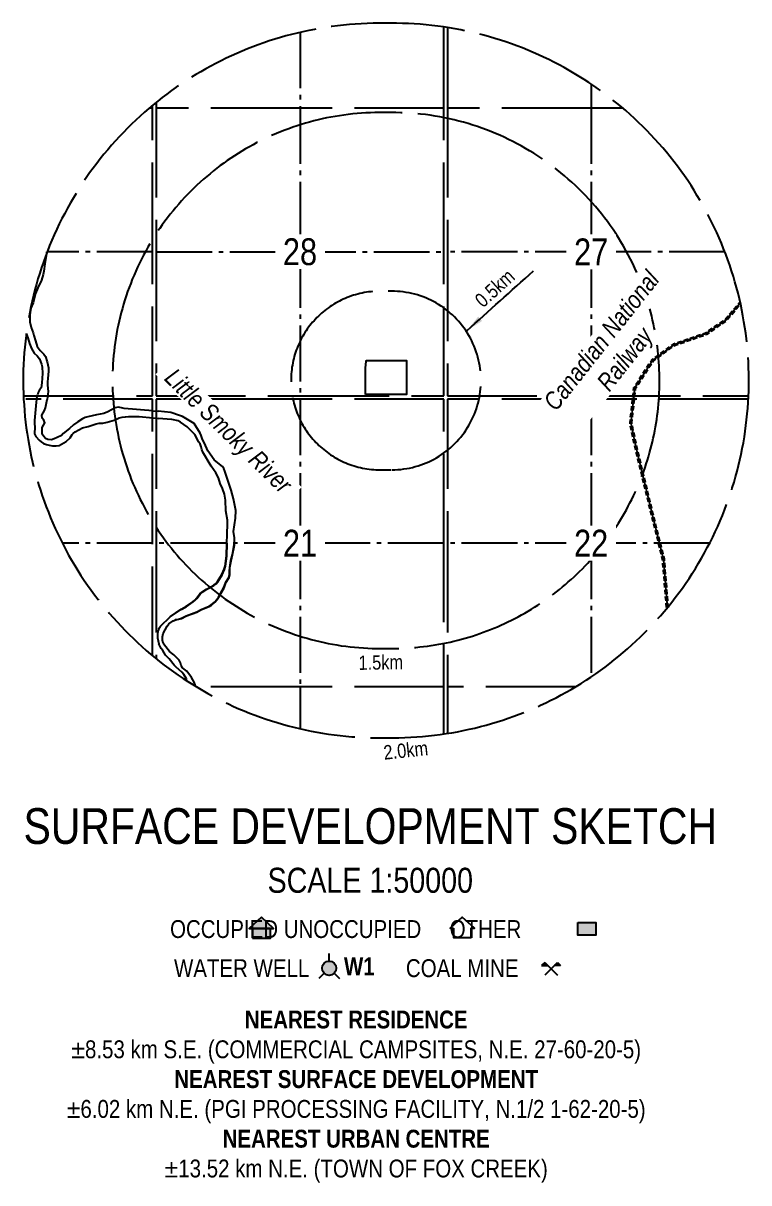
# Model space of a CAD drawing. Extents: x 498999 to 517977, y 6011694 to 6019262.
# Drawn here: x 509877 to 510283, y 6013834 to 6014483 of the extents above; entities that cross this region are included whole.
import ezdxf

# ---------------------------------------------------------------- set-up
doc = ezdxf.new("R2010")
doc.units = 0
doc.header["$LTSCALE"] = 5
for name, pattern in [('DASHED3', [0.75, 0.5, -0.25]), ('foc-BUFFER', [16.75, 15, -1.75]), ('foc-QUARTERLINE', [33, 25, -3, 2, -3]), ('foc-UNSURVEYED', [12.5, 10, -2.5])]:
    doc.linetypes.add(name, pattern=pattern)
for name, color, linetype in [('AS-RAILWAY', 13, 'TRACKS'), ('AS-RESIDENCE', 14, 'Continuous'), ('AS-SYMBOL', 7, 'Continuous'), ('AUX-BUFFER', 7, 'foc-BUFFER'), ('CG-NOTES', 7, 'Continuous'), ('DETAIL-T', 7, 'Continuous'), ('F-WS-S', 8, 'Continuous'), ('L-QSEC', 8, 'foc-QUARTERLINE'), ('L-USEC', 7, 'foc-UNSURVEYED'), ('P-PROPOSED', 10, 'Continuous'), ('S-7', 6, 'Continuous'), ('T-WATER', 160, 'Continuous'), ('T-WATER-T', 170, 'Continuous')]:
    doc.layers.add(name, color=color, linetype=linetype)
doc.styles.add('120', font='ARIALN.TTF', dxfattribs={"height": 13})
doc.styles.add('60L', font='ARIALN.TTF', dxfattribs={"height": 7.35})
doc.styles.add('80CG', font='ARIALN.TTF', dxfattribs={"height": 10})
doc.styles.add('BOLD', font='ARIALNB.TTF')
doc.styles.add('TXT', font='ARIALN.TTF', dxfattribs={"height": 0.2})
doc.linetypes.add('TRACKS', pattern='A,3.81,[130,ltypeshp1.shx,S=6.35,R=0,X=0,Y=0],3.81', length=7.62)
doc.dimstyles.new('Compass 5 000', dxfattribs={"dimscale": 5, "dimtxt": 9, "dimasz": 2, "dimexe": 0.2, "dimexo": 0.0625, "dimgap": 0.5, "dimtad": 0, "dimtih": 1, "dimtoh": 1, "dimzin": 0, "dimdsep": 46, "dimtxsty": '80CG', "dimcen": 0.1, "dimse1": 1, "dimse2": 1, "dimclrd": 256, "dimclrt": 256, "dimaunit": 1, "dimadec": 4, "dimazin": 0, "dimtfac": 0.06, "dimtofl": 0, "dimtmove": 0, "dimatfit": 1, "dimfxl": 0.2, "dimtolj": 1, "dimtzin": 0, "dimlwd": -1, "dimarcsym": 0})

# ---------------------------------------------------------------- blocks, each defined once
blk = doc.blocks.new('res_abd')
at = {"color": 14}
blk.add_lwpolyline([(-1.13, -0.57), (-1.13, -1.62), (0.87, -1.62), (0.87, -0.57), (1.22, -0.57), (-0.13, 0.69), (-1.49, -0.57)], close=True, dxfattribs=at)
blk = doc.blocks.new('res_other')
blk.add_hatch(color=14).paths.add_polyline_path([(-1.09, 0.73), (0.91, 0.73), (0.91, -0.69), (-1.09, -0.69)])
at = {"color": 14}
blk.add_lwpolyline([(-1.09, 0.73), (0.91, 0.73), (0.91, -0.69), (-1.09, -0.69)], close=True, dxfattribs=at)
blk = doc.blocks.new('res_occ')
for points in [[(0.1, 0.89), (-1.26, -0.37), (1.46, -0.37)], [(-0.9, -1.43), (1.1, -1.43), (1.1, -0.37), (-0.9, -0.37)]]:
    blk.add_hatch(color=14).paths.add_polyline_path(points)
at = {"color": 14}
for points in [[(0.1, 0.89), (-1.26, -0.37), (1.46, -0.37)], [(-0.9, -1.43), (1.1, -1.43), (1.1, -0.37), (-0.9, -0.37)]]:
    blk.add_lwpolyline(points, close=True, dxfattribs=at)
blk = doc.blocks.new('WAT')
h = blk.add_hatch(color=255)
h.dxf.hatch_style = 1
edge = h.paths.add_edge_path()
edge.add_arc((0, 0), 0.9, 0, 360)
at = {"color": 170}
for p, q in [((0, 0.82), (0, 1.63)), ((-0.58, -0.58), (-1.15, -1.15)), ((0.58, -0.58), (1.15, -1.15))]:
    blk.add_line(p, q, dxfattribs=at)
blk.add_circle((0, 0), 0.8, dxfattribs=at)
blk = doc.blocks.new('Mine')
at = {"layer": 'AS-SYMBOL'}
h = blk.add_hatch(color=161, dxfattribs=at)
h.dxf.hatch_style = 1
h.paths.add_polyline_path([(-0.71, 0.71), (-1.06, 0.35), (-0.35, 0.35)])
h = blk.add_hatch(color=161, dxfattribs=at)
h.dxf.hatch_style = 1
h.paths.add_polyline_path([(0.71, 0.71), (0.35, 0.35), (1.06, 0.35)])
at = {"layer": 'AS-SYMBOL', "color": 161}
for p, q in [((-0.71, 0.71), (-1.06, 0.35)), ((-1.06, 0.35), (-0.35, 0.35)), ((-0.71, 0.71), (0, 0)), ((0, 0), (-0.71, -0.71)), ((0, 0), (0.71, 0.71)), ((0, 0), (0.71, -0.71)), ((1.06, 0.35), (0.35, 0.35)), ((0.71, 0.71), (1.06, 0.35))]:
    blk.add_line(p, q, dxfattribs=at)
blk = doc.blocks.new('*U189')
at = {"layer": 'AS-RESIDENCE', "color": 14}
blk.add_lwpolyline([(130.01, -1.32), (140.01, -1.32), (140.01, -8.46), (130.01, -8.46)], close=True, dxfattribs=at)
at = {"layer": 'AS-RESIDENCE', "xscale": 5, "yscale": 5, "zscale": 5}
for name, p in [('res_occ', (-47.66, -2.88)), ('res_abd', (65.91, -1.71)), ('res_other', (135.48, -5.03))]:
    blk.add_blockref(name, p, dxfattribs=at)
at = {"layer": 'AS-SYMBOL', "color": 161, "xscale": 5, "yscale": 5, "zscale": 5}
blk.add_blockref('Mine', (114.96, -27.2), dxfattribs=at)
at = {"layer": 'F-WS-S', "xscale": 5, "yscale": 5, "zscale": 5}
blk.add_blockref('WAT', (-9.25, -26.9), dxfattribs=at)
at = {"layer": 'CG-NOTES', "char_height": 12, "style": '80CG'}
for s, insert, width, attachment_point in [('\\pxqc;{\\H0.83333x;OCCUPIED^IUNOCCUPIED^I    OTHER}', (0, 0), 324.7071, 2), ('\\pxqc;{\\H0.83333x;WATER WELL}', (-95.95, -21.87), 75.4267, 1), ('\\pxqc;{\\H0.83333x;COAL MINE}', (33.96, -21.87), 62.5208, 1)]:
    blk.add_mtext(s, dxfattribs=dict(at, insert=insert, width=width, attachment_point=attachment_point))
at = {"layer": 'T-WATER-T', "style": 'BOLD'}
blk.add_text('W1', height=10, dxfattribs=at).set_placement((-0.98, -30.83))

msp = doc.modelspace()

# ---------------------------------------------------------------- linework, layer by layer
at = {"layer": 'AS-RAILWAY', "linetype": 'DASHED3', "const_width": 1, "flags": 128}
msp.add_lwpolyline([(510237.528, 6014155.715), (510235.309, 6014182.723), (510229.014, 6014207.919), (510219.481, 6014247.22), (510217.067, 6014258.943), (510219.245, 6014278.609), (510229.158, 6014293.885), (510241.155, 6014302.731), (510259.226, 6014309.039), (510269.985, 6014316.333), (510278.318, 6014326.068)], dxfattribs=at)
at = {"layer": 'AS-RAILWAY', "linetype": 'DASHED3', "flags": 128}
for points in [[(510237.03, 6014155.674), (510234.814, 6014182.641), (510228.529, 6014207.798, -0.0017072), (510228.529, 6014207.801), (510218.995, 6014247.102, -0.0087319), (510218.991, 6014247.119), (510216.578, 6014258.842, -0.0784945), (510216.57, 6014258.998), (510218.748, 6014278.664, -0.1168645), (510218.826, 6014278.881), (510228.739, 6014294.157, -0.0901953), (510228.862, 6014294.287), (510240.858, 6014303.133, -0.0750187), (510240.99, 6014303.203), (510258.999, 6014309.489), (510269.649, 6014316.709), (510278.181, 6014326.677)], [(510238.026, 6014155.756), (510235.807, 6014182.764, 0.0407218), (510235.793, 6014182.844), (510229.499, 6014208.038), (510219.968, 6014247.329), (510217.573, 6014258.966), (510219.729, 6014278.436), (510229.528, 6014293.537), (510241.39, 6014302.284), (510259.391, 6014308.567, 0.0650814), (510259.506, 6014308.625), (510270.265, 6014315.92, 0.066855), (510270.364, 6014316.008), (510278.452, 6014325.457)]]:
    msp.add_lwpolyline(points, format="xyb", dxfattribs=at)
at = {"layer": 'L-QSEC', "color": 253, "ltscale": 0.25}
for p, q in [((510031.847, 6014477.487), (510031.847, 6014435.145)), ((510194.793, 6014448.562), (510194.793, 6014435.145)), ((510031.847, 6014435.145), (510031.847, 6014354.678)), ((510194.793, 6014435.145), (510194.793, 6014354.678)), ((509949.368, 6014354.678), (509890.297, 6014354.678)), ((509951.38, 6014354.678), (510031.847, 6014354.678)), ((510031.847, 6014354.678), (510031.847, 6014274.211)), ((510031.847, 6014354.678), (510112.314, 6014354.678)), ((510194.793, 6014354.678), (510114.326, 6014354.678)), ((510194.793, 6014354.678), (510194.793, 6014274.211)), ((510269.714, 6014354.678), (510194.793, 6014354.678)), ((510031.847, 6014272.199), (510031.847, 6014191.732)), ((510194.793, 6014272.199), (510194.793, 6014191.732)), ((509949.368, 6014191.732), (509898.796, 6014191.732)), ((510031.847, 6014191.732), (509951.38, 6014191.732)), ((510112.314, 6014191.732), (510031.847, 6014191.732)), ((510031.847, 6014191.732), (510031.847, 6014111.265)), ((510194.793, 6014191.732), (510114.326, 6014191.732)), ((510261.157, 6014191.732), (510194.793, 6014191.732)), ((510194.793, 6014191.732), (510194.793, 6014116.902)), ((510031.847, 6014111.265), (510031.847, 6014087.934))]:
    msp.add_line(p, q, dxfattribs=at)
at = {"layer": 'L-USEC', "color": 253}
for p, q in [((510112.314, 6014435.145), (510112.314, 6014480.491)), ((510114.326, 6014480.184), (510114.326, 6014435.145)), ((509951.38, 6014438.373), (509951.38, 6014435.145)), ((509949.368, 6014435.145), (509947.476, 6014435.145)), ((509949.368, 6014435.145), (509949.368, 6014436.73)), ((509949.368, 6014354.678), (509949.368, 6014435.145)), ((509951.38, 6014435.145), (509951.38, 6014354.678)), ((510031.847, 6014435.145), (509951.38, 6014435.145)), ((510112.314, 6014435.145), (510031.847, 6014435.145)), ((510112.314, 6014354.678), (510112.314, 6014435.145)), ((510114.326, 6014435.145), (510114.326, 6014354.678)), ((510194.793, 6014435.145), (510114.326, 6014435.145)), ((510212.514, 6014435.145), (510194.793, 6014435.145)), ((509949.368, 6014274.211), (509949.368, 6014354.678)), ((509951.38, 6014354.678), (509951.38, 6014274.211)), ((510112.314, 6014274.211), (510112.314, 6014354.678)), ((510114.326, 6014354.678), (510114.326, 6014274.211)), ((509877.892, 6014274.211), (509949.368, 6014274.211)), ((509949.368, 6014272.199), (509878.32, 6014272.199)), ((509949.368, 6014191.732), (509949.368, 6014272.199)), ((509951.38, 6014274.211), (510031.847, 6014274.211)), ((509951.38, 6014272.199), (509951.38, 6014191.732)), ((510031.847, 6014272.199), (509951.38, 6014272.199)), ((510031.847, 6014274.211), (510112.314, 6014274.211)), ((510112.314, 6014272.199), (510031.847, 6014272.199)), ((510112.314, 6014191.732), (510112.314, 6014272.199)), ((510114.326, 6014274.211), (510194.793, 6014274.211)), ((510114.326, 6014272.199), (510114.326, 6014191.732)), ((510194.793, 6014272.199), (510114.326, 6014272.199)), ((510194.793, 6014274.211), (510282.89, 6014274.211)), ((510282.794, 6014272.199), (510194.793, 6014272.199)), ((509949.368, 6014128.691), (509949.368, 6014191.732)), ((509951.38, 6014191.732), (509951.38, 6014127.049)), ((510112.314, 6014084.973), (510112.314, 6014191.732)), ((510114.326, 6014191.732), (510114.326, 6014085.28)), ((510031.847, 6014111.265), (509974.007, 6014111.265)), ((510112.314, 6014111.265), (510031.847, 6014111.265)), ((510185.922, 6014111.265), (510114.326, 6014111.265))]:
    msp.add_line(p, q, dxfattribs=at)
at = {"layer": 'P-PROPOSED', "flags": 128}
msp.add_lwpolyline([(510068.518, 6014274.879), (510068.453, 6014289.87), (510068.843, 6014293.362), (510069.096, 6014293.872), (510091.426, 6014293.968), (510091.508, 6014274.979)], close=True, dxfattribs=at)
at = {"layer": 'T-WATER'}
for p, q in [((509884.439, 6014272.144), (509885.037, 6014275.162)), ((509890.741, 6014275.167), (509890.355, 6014272.15)), ((509949.497, 6014265.822), (509952.514, 6014265.582)), ((509949.5, 6014261.822), (509952.517, 6014261.527))]:
    msp.add_line(p, q, dxfattribs=at)
for points in [[(509889.892, 6014354.625), (509889.882, 6014353.53), (509888.923, 6014347.953), (509888.51, 6014343.929), (509888.17, 6014342.121), (509887.148, 6014338.817), (509885.042, 6014334.493), (509883.802, 6014331.348), (509882.459, 6014326.168), (509881.224, 6014323.156), (509880.64, 6014319.412), (509880.698, 6014315.495), (509881.43, 6014312.404), (509882.518, 6014309.388), (509882.782, 6014307.84), (509883.79, 6014304.933), (509884.656, 6014301.77), (509886.376, 6014299.422), (509888.451, 6014297.37), (509889.33, 6014296.168), (509890.349, 6014293.253), (509890.991, 6014289.898), (509891.071, 6014287.989), (509890.775, 6014283.92), (509890.495, 6014282.066), (509890.45, 6014280.07), (509890.797, 6014276.537), (509890.741, 6014275.167)], [(509878.625, 6014308.976), (509879.579, 6014306.558), (509880.396, 6014303.46), (509881.534, 6014300.604), (509882.212, 6014299.283), (509883.069, 6014298.113), (509884.633, 6014296.479), (509886.049, 6014294.887), (509887.134, 6014291.943), (509887.528, 6014290.418), (509887.781, 6014286.723), (509887.266, 6014281.337), (509886.887, 6014278.627), (509885.996, 6014277.434), (509885.211, 6014276.014), (509885.037, 6014275.162)], [(509884.439, 6014272.144), (509884.132, 6014270.532), (509883.47, 6014262.394), (509883.178, 6014260.409), (509883.154, 6014258.568), (509883.384, 6014256.729), (509883.172, 6014252.836), (509883.895, 6014251.459), (509885.889, 6014249.338), (509886.936, 6014248.33), (509888.305, 6014247.541), (509889.866, 6014247.011), (509891.508, 6014246.525), (509893.349, 6014246.237), (509895.317, 6014246.138), (509896.949, 6014246.423), (509898.337, 6014247.024), (509900.912, 6014248.673), (509903.124, 6014250.648), (509904.398, 6014252.495), (509904.875, 6014253.136), (509906.046, 6014254.016), (509910.039, 6014256.174), (509913.195, 6014256.942), (509917.739, 6014258.488), (509919.447, 6014258.846), (509921.471, 6014258.792), (509923.854, 6014259.498), (509927.786, 6014260.54), (509930.682, 6014261.753), (509932.329, 6014262.169), (509934.155, 6014262.399), (509935.922, 6014262.537), (509941.827, 6014262.53), (509949.5, 6014261.822)], [(509949.497, 6014265.822), (509933.425, 6014267.064), (509931.877, 6014267.513), (509929.991, 6014267.763), (509928.299, 6014267.466), (509924.264, 6014265.23), (509922.106, 6014264.257), (509917.871, 6014263.565), (509913.076, 6014262.398), (509911.518, 6014261.952), (509910.162, 6014261.282), (509907.486, 6014259.663), (509905.059, 6014257.883), (509902.822, 6014255.791), (509899.265, 6014253.146), (509898.346, 6014252.044), (509895.996, 6014250.899), (509894.266, 6014250.029), (509892.719, 6014249.577), (509890.712, 6014249.641), (509889.314, 6014250.352), (509888.362, 6014251.444), (509887.613, 6014252.696), (509887.451, 6014254.555), (509887.579, 6014256.515), (509889.048, 6014259.116), (509888.464, 6014260.503), (509887.553, 6014261.664), (509887.323, 6014263.409), (509888.805, 6014265.916), (509889.378, 6014267.413), (509890.337, 6014272.03), (509890.355, 6014272.15)], [(509995.14, 6014191.789), (509995.226, 6014194.645), (509994.685, 6014198.173), (509995.792, 6014205.656), (509995.957, 6014210.095), (509994.668, 6014216.497), (509993.316, 6014221.336), (509989.76, 6014232.074), (509989.182, 6014233.454), (509988.469, 6014234.705), (509984.846, 6014237.417), (509983.816, 6014238.423), (509980.296, 6014243.433), (509978.389, 6014247.621), (509977.6, 6014248.906), (509976.995, 6014250.313), (509976.569, 6014251.923), (509975.937, 6014253.306), (509972.676, 6014258.702), (509966.043, 6014262.591), (509964.471, 6014263.223), (509959.457, 6014264.803), (509952.514, 6014265.582)], [(509990.972, 6014191.785), (509991.001, 6014196.619), (509991.299, 6014202.68), (509991.18, 6014204.627), (509990.41, 6014209.908), (509990.211, 6014215.724), (509989.537, 6014219.15), (509988.492, 6014222.24), (509987.222, 6014225.201), (509986.197, 6014228.312), (509984.661, 6014231.067), (509982.099, 6014234.792), (509977.482, 6014242.666), (509976.886, 6014244.053), (509976.476, 6014245.711), (509975.9, 6014247.206), (509975.089, 6014248.432), (509973.759, 6014251.306), (509972.957, 6014252.496), (509968.773, 6014256.736), (509965.043, 6014259.442), (509963.686, 6014260.151), (509960.029, 6014260.931), (509952.517, 6014261.527)], [(509952.772, 6014143.703), (509952.933, 6014144.13), (509953.845, 6014145.286), (509959.23, 6014150.456), (509965.419, 6014154.684), (509968.17, 6014156.176), (509971.957, 6014158.897), (509973.093, 6014159.797), (509974.086, 6014160.833), (509975.941, 6014163.249), (509977.125, 6014164.255), (509979.675, 6014165.983), (509983.703, 6014168.065), (509984.843, 6014169.021), (509985.807, 6014170.149), (509988.25, 6014174.048), (509989.612, 6014177.033), (509990.116, 6014178.774), (509990.84, 6014184.532), (509991.116, 6014191.682)], [(509973.2, 6014111.751), (509973.083, 6014112.437), (509972.542, 6014114.013), (509971.167, 6014116.647), (509968.454, 6014120.067), (509966.128, 6014122.052), (509965.407, 6014123.362), (509964.909, 6014124.863), (509964.246, 6014126.23), (509961.141, 6014129.252), (509958.784, 6014131.201), (509955.995, 6014134.582), (509955.253, 6014135.858), (509954.871, 6014137.458), (509954.84, 6014139.386), (509955.216, 6014141.189), (509957.558, 6014145.367), (509958.487, 6014146.606), (509960.838, 6014148.347), (509962.353, 6014148.886), (509964.04, 6014149.192), (509965.599, 6014149.673), (509968.364, 6014151.015), (509974.158, 6014153.145), (509976.73, 6014154.565), (509981.086, 6014156.32), (509982.293, 6014157.12), (509984.136, 6014158.662), (509985.432, 6014160.139), (509986.291, 6014161.407), (509989.326, 6014166.813), (509989.915, 6014168.369), (509990.517, 6014169.864), (509992.154, 6014172.451), (509992.55, 6014174.18), (509992.488, 6014176.097), (509992.636, 6014178.097), (509993.275, 6014181.905), (509994.127, 6014185.285), (509995.205, 6014190.665), (509995.281, 6014191.686)], [(509959.379, 6014150.749), (509965.262, 6014154.767), (509968.013, 6014156.26), (509971.802, 6014158.982), (509972.939, 6014159.883), (509973.933, 6014160.92), (509975.789, 6014163.337), (509976.974, 6014164.343), (509979.525, 6014166.072), (509983.555, 6014168.156), (509984.695, 6014169.111), (509985.66, 6014170.24), (509988.105, 6014174.141), (509989.467, 6014177.128), (509989.972, 6014178.87), (509990.696, 6014184.631), (509990.972, 6014191.785)], [(509962.055, 6014148.916), (509962.194, 6014148.966), (509963.881, 6014149.272), (509965.441, 6014149.754), (509968.208, 6014151.096), (509974.005, 6014153.227), (509976.578, 6014154.648), (509980.936, 6014156.404), (509982.145, 6014157.204), (509983.988, 6014158.748), (509985.285, 6014160.225), (509986.144, 6014161.493), (509989.181, 6014166.903), (509989.77, 6014168.459), (509990.373, 6014169.955), (509992.01, 6014172.544), (509992.406, 6014174.274), (509992.345, 6014176.192), (509992.493, 6014178.193), (509993.132, 6014182.003), (509993.984, 6014185.384), (509995.063, 6014190.767), (509995.14, 6014191.789)], [(509952.772, 6014143.703), (509952.309, 6014142.48), (509952.005, 6014140.593), (509952.052, 6014138.719), (509952.778, 6014135.434)], [(509968.401, 6014114.752), (509968.224, 6014115.816), (509966.812, 6014118.344), (509965.79, 6014119.469), (509962.434, 6014122.341), (509961.421, 6014123.41), (509958.602, 6014126.957), (509956.583, 6014129.026), (509954.984, 6014131.633), (509954.08, 6014132.733), (509952.778, 6014135.434)]]:
    msp.add_lwpolyline(points, dxfattribs=at)

# ---------------------------------------------------------------- block references
at = {"layer": 'CG-NOTES'}
msp.add_blockref('*U189', (510057.419, 6013980.84), dxfattribs=at)

# ---------------------------------------------------------------- texts
at = {"char_height": 8, "attachment_point": 1, "style": '60L'}
for s, insert, rotation in [('0.5km', (510128.904, 6014328.978), 41.998851), ('1.5km', (510064.517, 6014128.817), 0.950319), ('2.0km', (510078.211, 6014078.513), 6.05306)]:
    msp.add_mtext_dynamic_manual_height_columns(s, width=28.39186, gutter_width=47.5, heights=[0], dxfattribs=dict(at, insert=insert, rotation=rotation))
at = {"layer": 'CG-NOTES', "insert": (509857.096, 6013930.242), "char_height": 10, "width": 412.39943, "attachment_point": 1, "style": '80CG'}
msp.add_mtext('\\pxqc;{\\fArial Narrow|b1|i0|c0|p34;NEAREST RESIDENCE}\\P%%P8.53 km S.E. (COMMERCIAL CAMPSITES, N.E. 27-60-20-5)\\P{\\fArial Narrow|b1|i0|c0|p34;NEAREST SURFACE DEVELOPMENT}\\P%%P6.02 km N.E. (PGI PROCESSING FACILITY, N.1/2 1-62-20-5)\\P{\\fArial Narrow|b1|i0|c0|p34;NEAREST URBAN CENTRE}\\P%%P13.52 km N.E. (TOWN OF FOX CREEK)', dxfattribs=at)
at = {"layer": 'DETAIL-T', "color": 3, "insert": (509876.154, 6014043.466), "char_height": 20, "width": 390.0592, "attachment_point": 1, "style": '80CG'}
msp.add_mtext('\\pxqc;SURFACE DEVELOPMENT SKETCH\\P{\\H0.7x;SCALE 1:50000}', dxfattribs=at)

# ---------------------------------------------------------------- leaders
at = {"path_type": 1}
msp.add_leader([(510125.261, 6014310.593), (510162.464, 6014343.999)], dimstyle='Compass 5 000', override={"dimgap": 0.5, "dimtad": 0}, dxfattribs=at)

# ---------------------------------------------------------------- next in the draw order: texts
at = {"layer": 'AS-RAILWAY', "linetype": 'DASHED3', "insert": (510196.542, 6014308.238), "char_height": 10, "width": 94.83397, "attachment_point": 2, "rotation": 51.690249, "style": 'TXT', "bg_fill": 3, "box_fill_scale": 1.1, "bg_fill_color": 256, "bg_fill_transparency": 0}
msp.add_mtext('{\\fArial Narrow|b0|i1|c0|p34;Canadian National \\PRailway}', dxfattribs=at)
at = {"layer": 'T-WATER', "insert": (509995.352, 6014258.2), "char_height": 10, "width": 100.65604, "attachment_point": 2, "rotation": 315.678341, "style": 'TXT', "bg_fill": 3, "box_fill_scale": 1.1, "bg_fill_color": 256, "bg_fill_transparency": 0}
msp.add_mtext('{\\fArial Narrow|b0|i1|c0|p34;Little Smoky River}', dxfattribs=at)

# ---------------------------------------------------------------- next in the draw order: linework, layer by layer
at = {"layer": 'AUX-BUFFER', "flags": 128}
for points in [[(510083.847, 6014082.84, 1), (510082.51, 6014482.624), (510076.117, 6014482.603, 1), (510077.454, 6014082.819)], [(510083.346, 6014232.759, 1), (510083.011, 6014332.705), (510076.618, 6014332.684, 1), (510076.953, 6014232.738)]]:
    msp.add_lwpolyline(points, format="xyb", close=True, dxfattribs=at)
msp.add_lwpolyline([(510220.424, 6014343.062, 0.2984104), (510082.677, 6014432.651), (510076.284, 6014432.63, 1), (510077.287, 6014132.792), (510083.68, 6014132.813, 0.4950196), (510227.62, 6014322.89, 0.4950196)], format="xyb", dxfattribs=at)

# ---------------------------------------------------------------- next in the draw order: texts
at = {"layer": 'S-7', "char_height": 15, "width": 23.30832, "attachment_point": 5, "style": '120', "bg_fill": 3, "box_fill_scale": 1.15, "bg_fill_color": 256}
for s, insert, bg_fill_transparency in [('28', (510031.847, 6014354.678), 13369431), ('27', (510194.793, 6014354.678), 13369446), ('21', (510031.847, 6014191.732), 13369426), ('22', (510194.793, 6014191.732), 13369451)]:
    msp.add_mtext(s, dxfattribs=dict(at, insert=insert, bg_fill_transparency=bg_fill_transparency))

doc.saveas('drawing.dxf')
